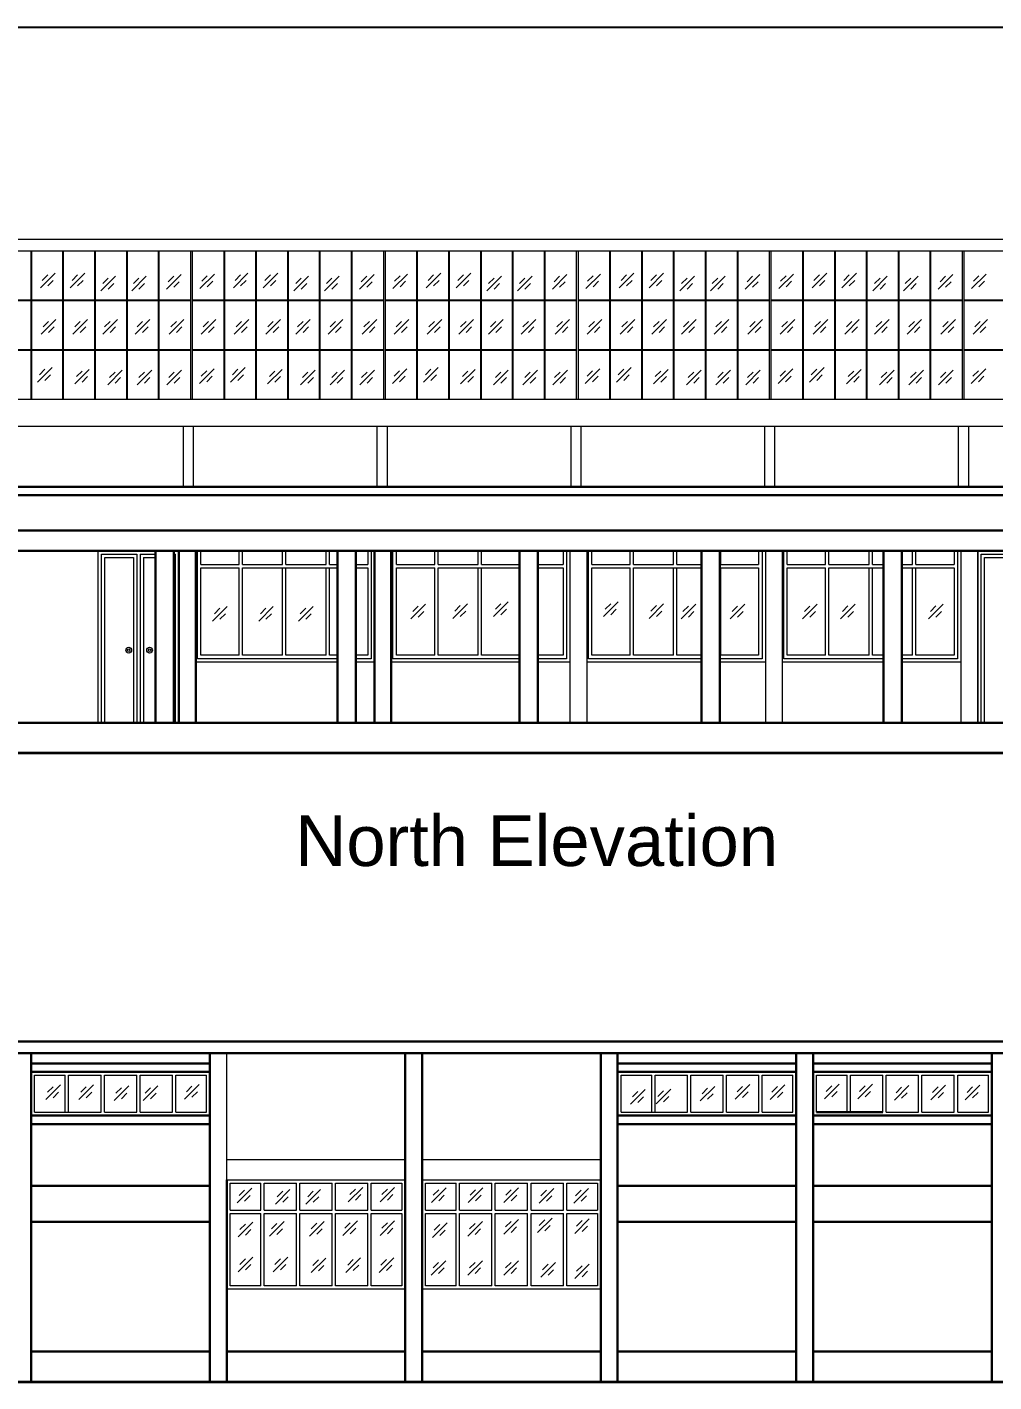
# Model space of a CAD drawing. Header units: inches. Extents: x -6800 to 96653, y -25814 to 17379.
# Drawn here: x 10450 to 11024, y -12045 to -11241 of the extents above; entities that cross this region are included whole.
import ezdxf

# ---------------------------------------------------------------- set-up
doc = ezdxf.new("R2010")
doc.units = ezdxf.units.IN
doc.header["$MEASUREMENT"] = 0
for name, color, linetype, lineweight in [('chajja elev', 4, 'Continuous', 20), ('Column', 101, 'Continuous', 30), ('Door ele', 20, 'Continuous', 15), ('ele back', 51, 'Continuous', 15), ('ele front', 30, 'Continuous', 30), ('Glass Panal', 200, 'Continuous', 25), ('Ground level', 210, 'Continuous', 35), ('Opening elevation', 130, 'Continuous', 9), ('text', 31, 'Continuous', 13), ('Wall', 90, 'Continuous', 30), ('Win ele', 211, 'Continuous', 15)]:
    doc.layers.add(name, color=color, linetype=linetype, lineweight=lineweight)
doc.styles.get("Standard").update_dxf_attribs({"font": 'arial.ttf'})

msp = doc.modelspace()

# ---------------------------------------------------------------- linework, layer by layer
msp.add_line((9822.28, -11240.78), (12198.28, -11240.78))
at = {"layer": 'chajja elev', "transparency": 33554687}
for p, q in [((10568.91, -11912.78), (10674.91, -11912.78)), ((10568.91, -11924.78), (10568.91, -11912.78)), ((10684.91, -11912.78), (10790.91, -11912.78)), ((10568.91, -11924.78), (10674.91, -11924.78)), ((10684.91, -11924.78), (10790.91, -11924.78))]:
    msp.add_line(p, q, dxfattribs=at)
at = {"layer": 'Column', "transparency": 33554687}
for p, q in [((10540.59, -11551.6), (10540.59, -11653.6)), ((10550.59, -11551.6), (10550.59, -11653.6)), ((10656.59, -11551.6), (10656.59, -11653.6)), ((10666.59, -11551.6), (10666.59, -11653.6)), ((10861.84, -11559.6), (10861.84, -11551.6)), ((10861.84, -11613.6), (10861.84, -11561.6)), ((10452.91, -12044.78), (10452.91, -11849.78)), ((10558.91, -12044.78), (10558.91, -11849.78)), ((10674.91, -11912.78), (10674.91, -11849.78)), ((10684.91, -11912.78), (10684.91, -11849.78)), ((10790.91, -11912.78), (10790.91, -11849.78)), ((10800.91, -12044.78), (10800.91, -11849.78)), ((10906.91, -12044.78), (10906.91, -11849.78)), ((10916.91, -12044.78), (10916.91, -11849.78)), ((11022.91, -12044.78), (11022.91, -11849.78)), ((10674.91, -11924.78), (10674.91, -11912.78)), ((10684.91, -11924.78), (10684.91, -11912.78)), ((10790.91, -11924.78), (10790.91, -11912.78)), ((10568.91, -12044.78), (10568.91, -11924.78)), ((10674.91, -12044.78), (10674.91, -11924.78)), ((10684.91, -12044.78), (10684.91, -11924.78)), ((10790.91, -12044.78), (10790.91, -11924.78))]:
    msp.add_line(p, q, dxfattribs=at)
for points in [[(10526.59, -11653.6), (10526.59, -11551.6)], [(10537.59, -11551.6), (10537.59, -11653.6)], [(10634.59, -11653.6), (10634.59, -11551.6)], [(10645.59, -11551.6), (10645.59, -11653.6)], [(10742.59, -11653.6), (10742.59, -11551.6)], [(10753.59, -11551.6), (10753.59, -11653.6)], [(10850.59, -11653.6), (10850.59, -11551.6)], [(10861.59, -11551.6), (10861.59, -11653.6)], [(10958.59, -11653.6), (10958.59, -11551.6)], [(10969.59, -11551.6), (10969.59, -11653.6)]]:
    msp.add_lwpolyline(points, dxfattribs=at)
at = {"layer": 'Door ele', "transparency": 33554687}
for p, q in [((10492.59, -11653.6), (10492.59, -11551.6)), ((10540.59, -11653.6), (10540.59, -11551.6)), ((11014.59, -11653.6), (11014.59, -11551.6)), ((10494.59, -11653.6), (10494.59, -11553.6)), ((10494.59, -11553.6), (10515.59, -11553.6)), ((10496.59, -11653.6), (10496.59, -11555.6)), ((10496.59, -11555.6), (10513.59, -11555.6)), ((10513.59, -11555.6), (10513.59, -11653.6)), ((10515.59, -11553.6), (10515.59, -11653.6)), ((10517.59, -11553.6), (10526.59, -11553.6)), ((10517.59, -11553.6), (10517.59, -11653.6)), ((10519.59, -11555.6), (10526.59, -11555.6)), ((10519.59, -11555.6), (10519.59, -11653.6)), ((10537.59, -11553.6), (10538.59, -11553.6)), ((10538.59, -11653.6), (10538.59, -11553.6)), ((11016.59, -11653.6), (11016.59, -11553.6)), ((11016.59, -11553.6), (11037.59, -11553.6)), ((11018.59, -11653.6), (11018.59, -11555.6)), ((11018.59, -11555.6), (11035.59, -11555.6))]:
    msp.add_line(p, q, dxfattribs=at)
for centre, radius in [((10510.78, -11610.53), 1.71), ((10523.16, -11610.53), 1.71), ((10510.78, -11610.53), 0.709), ((10523.16, -11610.53), 0.709)]:
    msp.add_circle(centre, radius, dxfattribs=at)
at = {"layer": 'ele back', "transparency": 33554641}
for p, q in [((10296.59, -11366.6), (11258.59, -11366.6)), ((10296.59, -11373.6), (11258.59, -11373.6)), ((10547.59, -11461.6), (10547.59, -11373.6)), ((10548.59, -11461.6), (10548.59, -11373.6)), ((10662.09, -11461.6), (10662.09, -11373.6)), ((10663.09, -11461.6), (10663.09, -11373.6)), ((10776.59, -11461.6), (10776.59, -11373.6)), ((10777.59, -11461.6), (10777.59, -11373.6)), ((10891.09, -11461.6), (10891.09, -11373.6)), ((10892.09, -11461.6), (10892.09, -11373.6)), ((11005.59, -11461.6), (11005.59, -11373.6)), ((11006.59, -11461.6), (11006.59, -11373.6)), ((10433.09, -11461.6), (11235.59, -11461.6)), ((10319.59, -11477.6), (11235.59, -11477.6)), ((10543.09, -11477.6), (10543.09, -11513.6)), ((10549.09, -11477.6), (10549.09, -11513.6)), ((10658.09, -11477.6), (10658.09, -11513.6)), ((10664.09, -11477.6), (10664.09, -11513.6)), ((10773.09, -11477.6), (10773.09, -11513.6)), ((10779.09, -11477.6), (10779.09, -11513.6)), ((10888.09, -11477.6), (10888.09, -11513.6)), ((10894.09, -11477.6), (10894.09, -11513.6)), ((11003.09, -11477.6), (11003.09, -11513.6)), ((11009.09, -11477.6), (11009.09, -11513.6))]:
    msp.add_line(p, q, dxfattribs=at)
at = {"layer": 'ele front', "transparency": 33554687}
for p, q in [((10079.59, -11513.6), (11406.59, -11513.6)), ((10079.59, -11518.6), (11406.59, -11518.6)), ((10084.59, -11653.6), (11401.59, -11653.6)), ((10198.91, -11842.78), (11160.91, -11842.78)), ((10198.91, -11849.78), (11160.91, -11849.78)), ((10452.91, -11855.78), (10558.91, -11855.78)), ((10800.91, -11855.78), (10906.91, -11855.78)), ((10916.91, -11855.78), (11022.91, -11855.78)), ((10452.91, -11860.78), (10558.91, -11860.78)), ((10800.91, -11860.78), (10906.91, -11860.78)), ((10916.91, -11860.78), (11022.91, -11860.78)), ((10452.91, -11886.78), (10558.91, -11886.78)), ((10800.91, -11886.78), (10906.91, -11886.78)), ((10916.91, -11886.78), (11022.91, -11886.78)), ((10918.91, -11884.78), (10958.31, -11884.78)), ((10452.91, -11891.78), (10558.91, -11891.78)), ((10800.91, -11891.78), (10906.91, -11891.78)), ((10916.91, -11891.78), (11022.91, -11891.78)), ((10452.91, -11928.37), (10558.91, -11928.37)), ((10800.91, -11928.37), (10906.91, -11928.37)), ((10916.91, -11928.37), (11022.91, -11928.37)), ((10452.91, -11949.78), (10558.91, -11949.78)), ((10800.91, -11949.78), (10906.91, -11949.78)), ((10916.91, -11949.78), (11022.91, -11949.78))]:
    msp.add_line(p, q, dxfattribs=at)
msp.add_lwpolyline([(10084.59, -11539.6), (11401.59, -11539.6), (11401.59, -11551.6), (10084.59, -11551.6)], close=True, dxfattribs=at)
at = {"layer": 'Glass Panal', "lineweight": 25, "transparency": 33554687}
for p, q in [((10453.01, -11461.6), (10453.01, -11373.6)), ((10471.92, -11461.6), (10471.92, -11373.6)), ((10490.84, -11461.6), (10490.84, -11373.6)), ((10509.76, -11461.6), (10509.76, -11373.6)), ((10528.67, -11461.6), (10528.67, -11373.6)), ((10567.51, -11461.6), (10567.51, -11373.6)), ((10586.42, -11461.6), (10586.42, -11373.6)), ((10605.34, -11461.6), (10605.34, -11373.6)), ((10624.26, -11461.6), (10624.26, -11373.6)), ((10643.17, -11461.6), (10643.17, -11373.6)), ((10682.01, -11461.6), (10682.01, -11373.6)), ((10700.92, -11461.6), (10700.92, -11373.6)), ((10719.84, -11461.6), (10719.84, -11373.6)), ((10738.76, -11461.6), (10738.76, -11373.6)), ((10757.67, -11461.6), (10757.67, -11373.6)), ((10796.51, -11461.6), (10796.51, -11373.6)), ((10815.42, -11461.6), (10815.42, -11373.6)), ((10834.34, -11461.6), (10834.34, -11373.6)), ((10853.26, -11461.6), (10853.26, -11373.6)), ((10872.17, -11461.6), (10872.17, -11373.6)), ((10911.01, -11461.6), (10911.01, -11373.6)), ((10929.92, -11461.6), (10929.92, -11373.6)), ((10948.84, -11461.6), (10948.84, -11373.6)), ((10967.76, -11461.6), (10967.76, -11373.6)), ((10986.67, -11461.6), (10986.67, -11373.6)), ((10434.09, -11402.93), (10547.59, -11402.93)), ((10548.59, -11402.93), (10662.09, -11402.93)), ((10663.09, -11402.93), (10776.59, -11402.93)), ((10777.59, -11402.93), (10891.09, -11402.93)), ((10892.09, -11402.93), (11005.59, -11402.93)), ((11006.59, -11402.93), (11120.09, -11402.93)), ((10434.09, -11432.26), (10547.59, -11432.26)), ((10548.59, -11432.26), (10662.09, -11432.26)), ((10663.09, -11432.26), (10776.59, -11432.26)), ((10777.59, -11432.26), (10891.09, -11432.26)), ((10892.09, -11432.26), (11005.59, -11432.26)), ((11006.59, -11432.26), (11120.09, -11432.26))]:
    msp.add_line(p, q, dxfattribs=at)
at = {"layer": 'Ground level', "transparency": 33554687}
for p, q in [((11431.59, -11671.6), (10054.59, -11671.6)), ((10093.91, -12044.78), (11265.91, -12044.78))]:
    msp.add_line(p, q, dxfattribs=at)
at = {"layer": 'Opening elevation', "lineweight": 5, "transparency": 33554526}
for p, q in [((10458.35, -11395.45), (10467.02, -11386.78)), ((10459.42, -11391.12), (10462.69, -11387.85)), ((10462.69, -11394.38), (10465.95, -11391.12)), ((10476.05, -11395.45), (10484.72, -11386.78)), ((10477.12, -11391.12), (10480.38, -11387.85)), ((10480.38, -11394.38), (10483.65, -11391.12)), ((10494.28, -11397.33), (10502.95, -11388.66)), ((10495.35, -11392.99), (10498.62, -11389.72)), ((10512.51, -11397.33), (10521.19, -11388.66)), ((10513.58, -11392.99), (10516.85, -11389.72)), ((10533.16, -11396.25), (10541.83, -11387.58)), ((10534.23, -11391.92), (10537.5, -11388.65)), ((10537.5, -11395.19), (10540.76, -11391.92)), ((10553.01, -11395.99), (10561.68, -11387.32)), ((10554.08, -11391.65), (10557.34, -11388.38)), ((10557.34, -11394.92), (10560.61, -11391.65)), ((10572.85, -11395.45), (10581.52, -11386.78)), ((10573.92, -11391.12), (10577.19, -11387.85)), ((10577.19, -11394.38), (10580.45, -11391.12)), ((10590.55, -11395.45), (10599.22, -11386.78)), ((10591.62, -11391.12), (10594.88, -11387.85)), ((10594.88, -11394.38), (10598.15, -11391.12)), ((10608.78, -11397.33), (10617.45, -11388.66)), ((10609.85, -11392.99), (10613.12, -11389.72)), ((10627.01, -11397.33), (10635.69, -11388.66)), ((10628.08, -11392.99), (10631.35, -11389.72)), ((10647.66, -11396.25), (10656.33, -11387.58)), ((10648.73, -11391.92), (10652, -11388.65)), ((10652, -11395.19), (10655.26, -11391.92)), ((10667.51, -11395.99), (10676.18, -11387.32)), ((10668.58, -11391.65), (10671.84, -11388.38)), ((10671.84, -11394.92), (10675.11, -11391.65)), ((10687.35, -11395.45), (10696.02, -11386.78)), ((10688.42, -11391.12), (10691.69, -11387.85)), ((10691.69, -11394.38), (10694.95, -11391.12)), ((10705.05, -11395.45), (10713.72, -11386.78)), ((10706.12, -11391.12), (10709.38, -11387.85)), ((10709.38, -11394.38), (10712.65, -11391.12)), ((10723.28, -11397.33), (10731.95, -11388.66)), ((10724.35, -11392.99), (10727.62, -11389.72)), ((10741.51, -11397.33), (10750.19, -11388.66)), ((10742.58, -11392.99), (10745.85, -11389.72)), ((10762.16, -11396.25), (10770.83, -11387.58)), ((10763.23, -11391.92), (10766.5, -11388.65)), ((10766.5, -11395.19), (10769.76, -11391.92)), ((10782.01, -11395.99), (10790.68, -11387.32)), ((10783.08, -11391.65), (10786.34, -11388.38)), ((10786.34, -11394.92), (10789.61, -11391.65)), ((10801.85, -11395.45), (10810.52, -11386.78)), ((10802.92, -11391.12), (10806.19, -11387.85)), ((10806.19, -11394.38), (10809.45, -11391.12)), ((10819.55, -11395.45), (10828.22, -11386.78)), ((10820.62, -11391.12), (10823.88, -11387.85)), ((10823.88, -11394.38), (10827.15, -11391.12)), ((10837.78, -11397.33), (10846.45, -11388.66)), ((10838.85, -11392.99), (10842.12, -11389.72)), ((10856.01, -11397.33), (10864.69, -11388.66)), ((10857.08, -11392.99), (10860.35, -11389.72)), ((10876.66, -11396.25), (10885.33, -11387.58)), ((10877.73, -11391.92), (10881, -11388.65)), ((10881, -11395.19), (10884.26, -11391.92)), ((10896.51, -11395.99), (10905.18, -11387.32)), ((10897.58, -11391.65), (10900.84, -11388.38)), ((10900.84, -11394.92), (10904.11, -11391.65)), ((10916.35, -11395.45), (10925.02, -11386.78)), ((10917.42, -11391.12), (10920.69, -11387.85)), ((10920.69, -11394.38), (10923.95, -11391.12)), ((10934.05, -11395.45), (10942.72, -11386.78)), ((10935.12, -11391.12), (10938.38, -11387.85)), ((10938.38, -11394.38), (10941.65, -11391.12)), ((10952.28, -11397.33), (10960.95, -11388.66)), ((10953.35, -11392.99), (10956.62, -11389.72)), ((10970.51, -11397.33), (10979.19, -11388.66)), ((10971.58, -11392.99), (10974.85, -11389.72)), ((10991.16, -11396.25), (10999.83, -11387.58)), ((10992.23, -11391.92), (10995.5, -11388.65)), ((10995.5, -11395.19), (10998.76, -11391.92)), ((11011.01, -11395.99), (11019.68, -11387.32)), ((11012.08, -11391.65), (11015.34, -11388.38)), ((11015.34, -11394.92), (11018.61, -11391.65)), ((10498.62, -11396.26), (10501.88, -11392.99)), ((10516.85, -11396.26), (10520.12, -11392.99)), ((10613.12, -11396.26), (10616.38, -11392.99)), ((10631.35, -11396.26), (10634.62, -11392.99)), ((10727.62, -11396.26), (10730.88, -11392.99)), ((10745.85, -11396.26), (10749.12, -11392.99)), ((10842.12, -11396.26), (10845.38, -11392.99)), ((10860.35, -11396.26), (10863.62, -11392.99)), ((10956.62, -11396.26), (10959.88, -11392.99)), ((10974.85, -11396.26), (10978.12, -11392.99)), ((10458.89, -11423.05), (10467.56, -11414.38)), ((10459.95, -11418.71), (10463.22, -11415.45)), ((10477.66, -11423.05), (10486.33, -11414.38)), ((10478.72, -11418.71), (10481.99, -11415.45)), ((10495.35, -11423.05), (10504.02, -11414.38)), ((10496.42, -11418.71), (10499.69, -11415.45)), ((10514.66, -11423.05), (10523.33, -11414.38)), ((10515.73, -11418.71), (10519, -11415.45)), ((10534.77, -11423.05), (10543.44, -11414.38)), ((10535.84, -11418.71), (10539.11, -11415.45)), ((10553.81, -11423.05), (10562.48, -11414.38)), ((10554.88, -11418.71), (10558.15, -11415.45)), ((10573.39, -11423.05), (10582.06, -11414.38)), ((10574.45, -11418.71), (10577.72, -11415.45)), ((10592.16, -11423.05), (10600.83, -11414.38)), ((10593.22, -11418.71), (10596.49, -11415.45)), ((10609.85, -11423.05), (10618.52, -11414.38)), ((10610.92, -11418.71), (10614.19, -11415.45)), ((10629.16, -11423.05), (10637.83, -11414.38)), ((10630.23, -11418.71), (10633.5, -11415.45)), ((10649.27, -11423.05), (10657.94, -11414.38)), ((10650.34, -11418.71), (10653.61, -11415.45)), ((10668.31, -11423.05), (10676.98, -11414.38)), ((10669.38, -11418.71), (10672.65, -11415.45)), ((10687.89, -11423.05), (10696.56, -11414.38)), ((10688.95, -11418.71), (10692.22, -11415.45)), ((10706.66, -11423.05), (10715.33, -11414.38)), ((10707.72, -11418.71), (10710.99, -11415.45)), ((10724.35, -11423.05), (10733.02, -11414.38)), ((10725.42, -11418.71), (10728.69, -11415.45)), ((10743.66, -11423.05), (10752.33, -11414.38)), ((10744.73, -11418.71), (10748, -11415.45)), ((10763.77, -11423.05), (10772.44, -11414.38)), ((10764.84, -11418.71), (10768.11, -11415.45)), ((10782.81, -11423.05), (10791.48, -11414.38)), ((10783.88, -11418.71), (10787.15, -11415.45)), ((10802.39, -11423.05), (10811.06, -11414.38)), ((10803.45, -11418.71), (10806.72, -11415.45)), ((10821.16, -11423.05), (10829.83, -11414.38)), ((10822.22, -11418.71), (10825.49, -11415.45)), ((10838.85, -11423.05), (10847.52, -11414.38)), ((10839.92, -11418.71), (10843.19, -11415.45)), ((10858.16, -11423.05), (10866.83, -11414.38)), ((10859.23, -11418.71), (10862.5, -11415.45)), ((10878.27, -11423.05), (10886.94, -11414.38)), ((10879.34, -11418.71), (10882.61, -11415.45)), ((10897.31, -11423.05), (10905.98, -11414.38)), ((10898.38, -11418.71), (10901.65, -11415.45)), ((10916.89, -11423.05), (10925.56, -11414.38)), ((10917.95, -11418.71), (10921.22, -11415.45)), ((10935.66, -11423.05), (10944.33, -11414.38)), ((10936.72, -11418.71), (10939.99, -11415.45)), ((10953.35, -11423.05), (10962.02, -11414.38)), ((10954.42, -11418.71), (10957.69, -11415.45)), ((10972.66, -11423.05), (10981.33, -11414.38)), ((10973.73, -11418.71), (10977, -11415.45)), ((10992.77, -11423.05), (11001.44, -11414.38)), ((10993.84, -11418.71), (10997.11, -11415.45)), ((11011.81, -11423.05), (11020.48, -11414.38)), ((11012.88, -11418.71), (11016.15, -11415.45)), ((10463.22, -11421.98), (10466.49, -11418.71)), ((10481.99, -11421.98), (10485.26, -11418.71)), ((10499.69, -11421.98), (10502.96, -11418.71)), ((10519, -11421.98), (10522.26, -11418.71)), ((10539.11, -11421.98), (10542.37, -11418.71)), ((10558.15, -11421.98), (10561.41, -11418.71)), ((10577.72, -11421.98), (10580.99, -11418.71)), ((10596.49, -11421.98), (10599.76, -11418.71)), ((10614.19, -11421.98), (10617.46, -11418.71)), ((10633.5, -11421.98), (10636.76, -11418.71)), ((10653.61, -11421.98), (10656.87, -11418.71)), ((10672.65, -11421.98), (10675.91, -11418.71)), ((10692.22, -11421.98), (10695.49, -11418.71)), ((10710.99, -11421.98), (10714.26, -11418.71)), ((10728.69, -11421.98), (10731.96, -11418.71)), ((10748, -11421.98), (10751.26, -11418.71)), ((10768.11, -11421.98), (10771.37, -11418.71)), ((10787.15, -11421.98), (10790.41, -11418.71)), ((10806.72, -11421.98), (10809.99, -11418.71)), ((10825.49, -11421.98), (10828.76, -11418.71)), ((10843.19, -11421.98), (10846.46, -11418.71)), ((10862.5, -11421.98), (10865.76, -11418.71)), ((10882.61, -11421.98), (10885.87, -11418.71)), ((10901.65, -11421.98), (10904.91, -11418.71)), ((10921.22, -11421.98), (10924.49, -11418.71)), ((10939.99, -11421.98), (10943.26, -11418.71)), ((10957.69, -11421.98), (10960.96, -11418.71)), ((10977, -11421.98), (10980.26, -11418.71)), ((10997.11, -11421.98), (11000.37, -11418.71)), ((11016.15, -11421.98), (11019.41, -11418.71)), ((10456.72, -11451.47), (10465.39, -11442.8)), ((10457.79, -11447.14), (10461.06, -11443.87)), ((10461.06, -11450.41), (10464.32, -11447.14)), ((10478.71, -11452.55), (10487.38, -11443.88)), ((10479.78, -11448.21), (10483.04, -11444.94)), ((10483.04, -11451.48), (10486.31, -11448.21)), ((10498.28, -11453.08), (10506.95, -11444.41)), ((10499.35, -11448.75), (10502.62, -11445.48)), ((10502.62, -11452.01), (10505.89, -11448.75)), ((10515.71, -11453.08), (10524.38, -11444.41)), ((10516.78, -11448.75), (10520.05, -11445.48)), ((10520.05, -11452.01), (10523.32, -11448.75)), ((10533.41, -11453.08), (10542.08, -11444.41)), ((10534.48, -11448.75), (10537.75, -11445.48)), ((10537.75, -11452.01), (10541.01, -11448.75)), ((10552.72, -11452.28), (10561.39, -11443.61)), ((10553.79, -11447.94), (10557.05, -11444.68)), ((10557.05, -11451.21), (10560.32, -11447.94)), ((10571.22, -11451.47), (10579.89, -11442.8)), ((10572.29, -11447.14), (10575.56, -11443.87)), ((10575.56, -11450.41), (10578.82, -11447.14)), ((10593.21, -11452.55), (10601.88, -11443.88)), ((10594.28, -11448.21), (10597.54, -11444.94)), ((10597.54, -11451.48), (10600.81, -11448.21)), ((10612.78, -11453.08), (10621.45, -11444.41)), ((10613.85, -11448.75), (10617.12, -11445.48)), ((10617.12, -11452.01), (10620.39, -11448.75)), ((10630.21, -11453.08), (10638.88, -11444.41)), ((10631.28, -11448.75), (10634.55, -11445.48)), ((10634.55, -11452.01), (10637.82, -11448.75)), ((10647.91, -11453.08), (10656.58, -11444.41)), ((10648.98, -11448.75), (10652.25, -11445.48)), ((10652.25, -11452.01), (10655.51, -11448.75)), ((10667.22, -11452.28), (10675.89, -11443.61)), ((10668.29, -11447.94), (10671.55, -11444.68)), ((10671.55, -11451.21), (10674.82, -11447.94)), ((10685.72, -11451.47), (10694.39, -11442.8)), ((10686.79, -11447.14), (10690.06, -11443.87)), ((10690.06, -11450.41), (10693.32, -11447.14)), ((10707.71, -11452.55), (10716.38, -11443.88)), ((10708.78, -11448.21), (10712.04, -11444.94)), ((10712.04, -11451.48), (10715.31, -11448.21)), ((10727.28, -11453.08), (10735.95, -11444.41)), ((10728.35, -11448.75), (10731.62, -11445.48)), ((10731.62, -11452.01), (10734.89, -11448.75)), ((10744.71, -11453.08), (10753.38, -11444.41)), ((10745.78, -11448.75), (10749.05, -11445.48)), ((10749.05, -11452.01), (10752.32, -11448.75)), ((10762.41, -11453.08), (10771.08, -11444.41)), ((10763.48, -11448.75), (10766.75, -11445.48)), ((10766.75, -11452.01), (10770.01, -11448.75)), ((10781.72, -11452.28), (10790.39, -11443.61)), ((10782.79, -11447.94), (10786.05, -11444.68)), ((10786.05, -11451.21), (10789.32, -11447.94)), ((10800.22, -11451.47), (10808.89, -11442.8)), ((10801.29, -11447.14), (10804.56, -11443.87)), ((10804.56, -11450.41), (10807.82, -11447.14)), ((10822.21, -11452.55), (10830.88, -11443.88)), ((10823.28, -11448.21), (10826.54, -11444.94)), ((10826.54, -11451.48), (10829.81, -11448.21)), ((10841.78, -11453.08), (10850.45, -11444.41)), ((10842.85, -11448.75), (10846.12, -11445.48)), ((10846.12, -11452.01), (10849.39, -11448.75)), ((10859.21, -11453.08), (10867.88, -11444.41)), ((10860.28, -11448.75), (10863.55, -11445.48)), ((10863.55, -11452.01), (10866.82, -11448.75)), ((10876.91, -11453.08), (10885.58, -11444.41)), ((10877.98, -11448.75), (10881.25, -11445.48)), ((10881.25, -11452.01), (10884.51, -11448.75)), ((10896.22, -11452.28), (10904.89, -11443.61)), ((10897.29, -11447.94), (10900.55, -11444.68)), ((10900.55, -11451.21), (10903.82, -11447.94)), ((10914.72, -11451.47), (10923.39, -11442.8)), ((10915.79, -11447.14), (10919.06, -11443.87)), ((10919.06, -11450.41), (10922.32, -11447.14)), ((10936.71, -11452.55), (10945.38, -11443.88)), ((10937.78, -11448.21), (10941.04, -11444.94)), ((10941.04, -11451.48), (10944.31, -11448.21)), ((10956.28, -11453.08), (10964.95, -11444.41)), ((10957.35, -11448.75), (10960.62, -11445.48)), ((10960.62, -11452.01), (10963.89, -11448.75)), ((10973.71, -11453.08), (10982.38, -11444.41)), ((10974.78, -11448.75), (10978.05, -11445.48)), ((10978.05, -11452.01), (10981.32, -11448.75)), ((10991.41, -11453.08), (11000.08, -11444.41)), ((10992.48, -11448.75), (10995.75, -11445.48)), ((10995.75, -11452.01), (10999.01, -11448.75)), ((11010.72, -11452.28), (11019.39, -11443.61)), ((11011.79, -11447.94), (11015.05, -11444.68)), ((11015.05, -11451.21), (11018.32, -11447.94)), ((10560.55, -11593.26), (10569.22, -11584.59)), ((10587.89, -11593.26), (10596.56, -11584.59)), ((10611.47, -11593.26), (10620.14, -11584.59)), ((10678.25, -11591.93), (10686.92, -11583.26)), ((10679.32, -11587.6), (10682.59, -11584.33)), ((10703.18, -11591.66), (10711.85, -11582.99)), ((10704.24, -11587.32), (10707.51, -11584.06)), ((10727.29, -11590.59), (10735.97, -11581.92)), ((10728.36, -11586.25), (10731.63, -11582.99)), ((10792.48, -11590.59), (10801.15, -11581.92)), ((10793.55, -11586.25), (10796.81, -11582.99)), ((10819.54, -11591.66), (10828.22, -11582.99)), ((10820.61, -11587.32), (10823.88, -11584.06)), ((10838.57, -11591.93), (10847.24, -11583.26)), ((10839.64, -11587.6), (10842.91, -11584.33)), ((10867.78, -11591.93), (10876.45, -11583.26)), ((10868.85, -11587.6), (10872.12, -11584.33)), ((10910.7, -11591.93), (10919.38, -11583.26)), ((10911.77, -11587.6), (10915.04, -11584.33)), ((10933.21, -11591.93), (10941.89, -11583.25)), ((10934.28, -11587.59), (10937.55, -11584.32)), ((10985.47, -11591.93), (10994.14, -11583.25)), ((10986.54, -11587.59), (10989.81, -11584.32)), ((10561.62, -11588.93), (10564.89, -11585.66)), ((10564.89, -11592.19), (10568.15, -11588.93)), ((10588.95, -11588.93), (10592.22, -11585.66)), ((10592.22, -11592.19), (10595.49, -11588.93)), ((10612.54, -11588.93), (10615.8, -11585.66)), ((10615.8, -11592.19), (10619.07, -11588.93)), ((10682.59, -11590.86), (10685.86, -11587.6)), ((10707.51, -11590.59), (10710.78, -11587.32)), ((10731.63, -11589.52), (10734.9, -11586.25)), ((10796.81, -11589.52), (10800.08, -11586.25)), ((10823.88, -11590.59), (10827.15, -11587.32)), ((10842.91, -11590.86), (10846.17, -11587.6)), ((10872.12, -11590.86), (10875.39, -11587.6)), ((10915.04, -11590.86), (10918.31, -11587.6)), ((10937.55, -11590.86), (10940.82, -11587.59)), ((10989.81, -11590.86), (10993.07, -11587.59)), ((10461.55, -11877.23), (10470.22, -11868.56)), ((10462.62, -11872.9), (10465.89, -11869.63)), ((10465.89, -11876.17), (10469.15, -11872.9)), ((10481.23, -11877.23), (10489.9, -11868.56)), ((10482.3, -11872.9), (10485.57, -11869.63)), ((10485.57, -11876.17), (10488.83, -11872.9)), ((10502.08, -11877.79), (10510.75, -11869.11)), ((10503.15, -11873.45), (10506.41, -11870.18)), ((10506.41, -11876.72), (10509.68, -11873.45)), ((10519.42, -11877.79), (10528.09, -11869.11)), ((10520.49, -11873.45), (10523.76, -11870.18)), ((10523.76, -11876.72), (10527.03, -11873.45)), ((10543.94, -11876.95), (10552.61, -11868.28)), ((10545.01, -11872.62), (10548.28, -11869.35)), ((10548.28, -11875.88), (10551.54, -11872.62)), ((10808.61, -11879.98), (10817.28, -11871.3)), ((10809.68, -11875.64), (10812.94, -11872.37)), ((10823.74, -11879.66), (10832.41, -11870.99)), ((10824.81, -11875.33), (10828.08, -11872.06)), ((10849.96, -11878.07), (10858.63, -11869.4)), ((10851.03, -11873.73), (10854.3, -11870.47)), ((10854.3, -11877), (10857.56, -11873.73)), ((10870.73, -11877.03), (10879.4, -11868.36)), ((10871.8, -11872.69), (10875.07, -11869.42)), ((10875.07, -11875.96), (10878.33, -11872.69)), ((10891.4, -11877.13), (10900.07, -11868.46)), ((10892.46, -11872.8), (10895.73, -11869.53)), ((10895.73, -11876.06), (10899, -11872.8)), ((10923.65, -11876.71), (10932.32, -11868.04)), ((10924.71, -11872.38), (10927.98, -11869.11)), ((10927.98, -11875.65), (10931.25, -11872.38)), ((10943.41, -11876.71), (10952.09, -11868.04)), ((10944.48, -11872.38), (10947.75, -11869.11)), ((10947.75, -11875.65), (10951.02, -11872.38)), ((10965.12, -11877.55), (10973.79, -11868.87)), ((10966.19, -11873.21), (10969.46, -11869.94)), ((10969.46, -11876.48), (10972.73, -11873.21)), ((10986.73, -11877.34), (10995.4, -11868.67)), ((10987.8, -11873), (10991.06, -11869.73)), ((10991.06, -11876.27), (10994.33, -11873)), ((11007.18, -11877.34), (11015.86, -11868.67)), ((11008.25, -11873), (11011.52, -11869.73)), ((11011.52, -11876.27), (11014.79, -11873)), ((10812.94, -11878.91), (10816.21, -11875.64)), ((10828.08, -11878.59), (10831.34, -11875.33)), ((10575.17, -11938.52), (10583.84, -11929.85)), ((10576.24, -11934.18), (10579.51, -11930.92)), ((10597.79, -11939.25), (10606.46, -11930.58)), ((10615.92, -11939.25), (10624.59, -11930.58)), ((10640.94, -11938), (10649.61, -11929.33)), ((10642.01, -11933.66), (10645.27, -11930.39)), ((10659.9, -11938), (10668.58, -11929.33)), ((10660.97, -11933.66), (10664.24, -11930.39)), ((10690.41, -11938.36), (10699.08, -11929.69)), ((10691.48, -11934.02), (10694.75, -11930.76)), ((10712.29, -11938.36), (10720.97, -11929.69)), ((10713.36, -11934.02), (10716.63, -11930.76)), ((10733.45, -11938.36), (10742.12, -11929.69)), ((10734.52, -11934.02), (10737.78, -11930.76)), ((10754.29, -11938.67), (10762.96, -11930)), ((10755.35, -11934.34), (10758.62, -11931.07)), ((10774.92, -11938.67), (10783.59, -11930)), ((10775.99, -11934.34), (10779.25, -11931.07)), ((10579.51, -11937.45), (10582.78, -11934.18)), ((10598.86, -11934.91), (10602.12, -11931.64)), ((10602.12, -11938.18), (10605.39, -11934.91)), ((10616.99, -11934.91), (10620.26, -11931.64)), ((10620.26, -11938.18), (10623.53, -11934.91)), ((10645.27, -11936.93), (10648.54, -11933.66)), ((10664.24, -11936.93), (10667.51, -11933.66)), ((10694.75, -11937.29), (10698.02, -11934.02)), ((10716.63, -11937.29), (10719.9, -11934.02)), ((10737.78, -11937.29), (10741.05, -11934.02)), ((10758.62, -11937.6), (10761.89, -11934.34)), ((10779.25, -11937.6), (10782.52, -11934.34)), ((10575.69, -11958.72), (10584.37, -11950.05)), ((10576.76, -11954.39), (10580.03, -11951.12)), ((10580.03, -11957.65), (10583.3, -11954.39)), ((10594.35, -11958.31), (10603.02, -11949.63)), ((10595.42, -11953.97), (10598.69, -11950.7)), ((10598.69, -11957.24), (10601.95, -11953.97)), ((10618.01, -11958.2), (10626.68, -11949.53)), ((10619.08, -11953.87), (10622.34, -11950.6)), ((10622.34, -11957.13), (10625.61, -11953.87)), ((10637.91, -11957.89), (10646.59, -11949.22)), ((10638.98, -11953.55), (10642.25, -11950.29)), ((10642.25, -11956.82), (10645.52, -11953.55)), ((10659.9, -11957.89), (10668.58, -11949.22)), ((10660.97, -11953.55), (10664.24, -11950.29)), ((10664.24, -11956.82), (10667.51, -11953.55)), ((10691.01, -11959.05), (10699.68, -11950.37)), ((10692.08, -11954.71), (10695.34, -11951.44)), ((10695.34, -11957.98), (10698.61, -11954.71)), ((10711.99, -11958.28), (10720.66, -11949.61)), ((10713.05, -11953.95), (10716.32, -11950.68)), ((10716.32, -11957.22), (10719.59, -11953.95)), ((10733.35, -11957.14), (10742.02, -11948.47)), ((10734.42, -11952.8), (10737.68, -11949.54)), ((10737.68, -11956.07), (10740.95, -11952.8)), ((10753.35, -11956.2), (10762.02, -11947.53)), ((10754.42, -11951.87), (10757.69, -11948.6)), ((10757.69, -11955.13), (10760.96, -11951.87)), ((10775.44, -11956.62), (10784.11, -11947.95)), ((10776.51, -11952.28), (10779.78, -11949.02)), ((10779.78, -11955.55), (10783.05, -11952.28)), ((10575.69, -11979.43), (10584.37, -11970.76)), ((10596.49, -11979.43), (10605.16, -11970.76)), ((10619, -11979.93), (10627.67, -11971.26)), ((10639.67, -11979.77), (10648.34, -11971.09)), ((10659.34, -11979.77), (10668.01, -11971.09)), ((10576.76, -11975.1), (10580.03, -11971.83)), ((10580.03, -11978.36), (10583.3, -11975.1)), ((10597.56, -11975.1), (10600.82, -11971.83)), ((10600.82, -11978.36), (10604.09, -11975.1)), ((10620.06, -11975.6), (10623.33, -11972.33)), ((10623.33, -11978.86), (10626.6, -11975.6)), ((10640.74, -11975.43), (10644, -11972.16)), ((10644, -11978.7), (10647.27, -11975.43)), ((10660.41, -11975.43), (10663.68, -11972.16)), ((10663.68, -11978.7), (10666.95, -11975.43)), ((10690.31, -11981.5), (10698.98, -11972.83)), ((10691.38, -11977.17), (10694.65, -11973.9)), ((10694.65, -11980.43), (10697.92, -11977.17)), ((10711.99, -11981.5), (10720.66, -11972.83)), ((10713.05, -11977.17), (10716.32, -11973.9)), ((10716.32, -11980.43), (10719.59, -11977.17)), ((10733.35, -11981.5), (10742.02, -11972.83)), ((10734.42, -11977.17), (10737.68, -11973.9)), ((10737.68, -11980.43), (10740.95, -11977.17)), ((10755.33, -11982.54), (10764, -11973.87)), ((10756.4, -11978.21), (10759.67, -11974.94)), ((10759.67, -11981.48), (10762.94, -11978.21)), ((10775.44, -11983.48), (10784.11, -11974.81)), ((10776.51, -11979.15), (10779.78, -11975.88)), ((10779.78, -11982.41), (10783.05, -11979.15))]:
    msp.add_line(p, q, dxfattribs=at)
at = {"layer": 'Wall', "transparency": 33554687}
for p, q in [((10452.91, -12026.78), (10558.91, -12026.78)), ((10568.91, -12026.78), (10674.91, -12026.78)), ((10684.91, -12026.78), (10790.91, -12026.78)), ((10800.91, -12026.78), (10906.91, -12026.78)), ((10916.91, -12026.78), (11022.91, -12026.78))]:
    msp.add_line(p, q, dxfattribs=at)
at = {"layer": 'Win ele'}
for p, q in [((10576.34, -11559.6), (10576.34, -11551.6)), ((10578.34, -11559.6), (10578.34, -11551.6)), ((10602.09, -11559.6), (10602.09, -11551.6)), ((10604.09, -11559.6), (10604.09, -11551.6)), ((10627.84, -11559.6), (10627.84, -11551.6)), ((10629.84, -11559.6), (10629.84, -11551.6)), ((10692.34, -11559.6), (10692.34, -11551.6)), ((10694.34, -11559.6), (10694.34, -11551.6)), ((10718.09, -11559.6), (10718.09, -11551.6)), ((10720.09, -11559.6), (10720.09, -11551.6)), ((10808.34, -11559.6), (10808.34, -11551.6)), ((10810.34, -11559.6), (10810.34, -11551.6)), ((10834.09, -11559.6), (10834.09, -11551.6)), ((10836.09, -11559.6), (10836.09, -11551.6)), ((10924.34, -11559.6), (10924.34, -11551.6)), ((10926.34, -11559.6), (10926.34, -11551.6)), ((10950.09, -11559.6), (10950.09, -11551.6)), ((10952.09, -11559.6), (10952.09, -11551.6)), ((10975.84, -11559.6), (10975.84, -11551.6)), ((10977.84, -11559.6), (10977.84, -11551.6)), ((10553.59, -11559.6), (10576.34, -11559.6)), ((10578.34, -11559.6), (10602.09, -11559.6)), ((10604.09, -11559.6), (10627.84, -11559.6)), ((10629.84, -11559.6), (10634.59, -11559.6)), ((10645.59, -11559.6), (10652.59, -11559.6)), ((10669.59, -11559.6), (10692.34, -11559.6)), ((10694.34, -11559.6), (10718.09, -11559.6)), ((10720.09, -11559.6), (10742.59, -11559.6)), ((10753.59, -11559.6), (10768.59, -11559.6)), ((10785.59, -11559.6), (10808.34, -11559.6)), ((10810.34, -11559.6), (10834.09, -11559.6)), ((10836.09, -11559.6), (10850.59, -11559.6)), ((10861.84, -11559.6), (10884.59, -11559.6)), ((10901.59, -11559.6), (10924.34, -11559.6)), ((10926.34, -11559.6), (10950.09, -11559.6)), ((10952.09, -11559.6), (10958.59, -11559.6)), ((10969.59, -11559.6), (10975.84, -11559.6)), ((10977.84, -11559.6), (11000.59, -11559.6)), ((10553.59, -11561.6), (10576.34, -11561.6)), ((10576.34, -11613.6), (10576.34, -11561.6)), ((10578.34, -11561.6), (10634.59, -11561.6)), ((10578.34, -11613.6), (10578.34, -11561.6)), ((10602.09, -11613.6), (10602.09, -11561.6)), ((10604.09, -11613.6), (10604.09, -11561.6)), ((10627.84, -11613.6), (10627.84, -11561.6)), ((10629.84, -11613.6), (10629.84, -11561.6)), ((10645.59, -11561.6), (10652.59, -11561.6)), ((10669.59, -11561.6), (10692.34, -11561.6)), ((10692.34, -11613.6), (10692.34, -11561.6)), ((10694.34, -11561.6), (10742.59, -11561.6)), ((10694.34, -11613.6), (10694.34, -11561.6)), ((10718.09, -11613.6), (10718.09, -11561.6)), ((10720.09, -11613.6), (10720.09, -11561.6)), ((10753.59, -11561.6), (10768.59, -11561.6)), ((10785.59, -11561.6), (10808.34, -11561.6)), ((10808.34, -11613.6), (10808.34, -11561.6)), ((10810.34, -11561.6), (10850.59, -11561.6)), ((10810.34, -11613.6), (10810.34, -11561.6)), ((10834.09, -11613.6), (10834.09, -11561.6)), ((10836.09, -11613.6), (10836.09, -11561.6)), ((10861.59, -11561.6), (10884.59, -11561.6)), ((10901.59, -11561.6), (10924.34, -11561.6)), ((10924.34, -11613.6), (10924.34, -11561.6)), ((10926.34, -11561.6), (10958.59, -11561.6)), ((10926.34, -11613.6), (10926.34, -11561.6)), ((10950.09, -11613.6), (10950.09, -11561.6)), ((10952.09, -11613.6), (10952.09, -11561.6)), ((10969.59, -11561.6), (11000.59, -11561.6)), ((10975.84, -11613.6), (10975.84, -11561.6)), ((10977.84, -11613.6), (10977.84, -11561.6)), ((10454.91, -11862.78), (10473.11, -11862.78)), ((10454.91, -11884.78), (10454.91, -11862.78)), ((10473.11, -11884.78), (10473.11, -11862.78)), ((10475.11, -11862.78), (10494.31, -11862.78)), ((10475.11, -11884.78), (10475.11, -11862.78)), ((10494.31, -11884.78), (10494.31, -11862.78)), ((10496.31, -11862.78), (10515.51, -11862.78)), ((10496.31, -11884.78), (10496.31, -11862.78)), ((10515.51, -11884.78), (10515.51, -11862.78)), ((10517.51, -11862.78), (10536.71, -11862.78)), ((10517.51, -11884.78), (10517.51, -11862.78)), ((10536.71, -11884.78), (10536.71, -11862.78)), ((10538.71, -11862.78), (10556.91, -11862.78)), ((10538.71, -11884.78), (10538.71, -11862.78)), ((10556.91, -11884.78), (10556.91, -11862.78)), ((10802.91, -11862.78), (10821.11, -11862.78)), ((10802.91, -11884.78), (10802.91, -11862.78)), ((10821.11, -11884.78), (10821.11, -11862.78)), ((10823.11, -11862.78), (10842.31, -11862.78)), ((10823.11, -11884.78), (10823.11, -11862.78)), ((10842.31, -11884.78), (10842.31, -11862.78)), ((10844.31, -11862.78), (10863.51, -11862.78)), ((10844.31, -11884.78), (10844.31, -11862.78)), ((10863.51, -11884.78), (10863.51, -11862.78)), ((10865.51, -11862.78), (10884.71, -11862.78)), ((10865.51, -11884.78), (10865.51, -11862.78)), ((10884.71, -11884.78), (10884.71, -11862.78)), ((10886.71, -11862.78), (10904.91, -11862.78)), ((10886.71, -11884.78), (10886.71, -11862.78)), ((10904.91, -11884.78), (10904.91, -11862.78)), ((10918.91, -11862.78), (10937.11, -11862.78)), ((10918.91, -11884.78), (10918.91, -11862.78)), ((10937.11, -11884.78), (10937.11, -11862.78)), ((10939.11, -11862.78), (10958.31, -11862.78)), ((10939.11, -11884.78), (10939.11, -11862.78)), ((10958.31, -11884.78), (10958.31, -11862.78)), ((10960.31, -11862.78), (10979.51, -11862.78)), ((10960.31, -11884.78), (10960.31, -11862.78)), ((10979.51, -11884.78), (10979.51, -11862.78)), ((10981.51, -11862.78), (11000.71, -11862.78)), ((10981.51, -11884.78), (10981.51, -11862.78)), ((11000.71, -11884.78), (11000.71, -11862.78)), ((11002.71, -11862.78), (11020.91, -11862.78)), ((11002.71, -11884.78), (11002.71, -11862.78)), ((11020.91, -11884.78), (11020.91, -11862.78)), ((10454.91, -11884.78), (10494.31, -11884.78)), ((10496.31, -11884.78), (10515.51, -11884.78)), ((10517.51, -11884.78), (10536.71, -11884.78)), ((10538.71, -11884.78), (10556.91, -11884.78)), ((10802.91, -11884.78), (10842.31, -11884.78)), ((10844.31, -11884.78), (10863.51, -11884.78)), ((10865.51, -11884.78), (10884.71, -11884.78)), ((10886.71, -11884.78), (10904.91, -11884.78)), ((10960.31, -11884.78), (10979.51, -11884.78)), ((10981.51, -11884.78), (11000.71, -11884.78)), ((11002.71, -11884.78), (11020.91, -11884.78)), ((10570.91, -11926.78), (10589.11, -11926.78)), ((10570.91, -11942.78), (10570.91, -11926.78)), ((10589.11, -11942.78), (10589.11, -11926.78)), ((10591.11, -11926.78), (10610.31, -11926.78)), ((10591.11, -11942.78), (10591.11, -11926.78)), ((10610.31, -11942.78), (10610.31, -11926.78)), ((10612.31, -11926.78), (10631.51, -11926.78)), ((10612.31, -11942.78), (10612.31, -11926.78)), ((10631.51, -11942.78), (10631.51, -11926.78)), ((10633.51, -11926.78), (10652.71, -11926.78)), ((10633.51, -11942.78), (10633.51, -11926.78)), ((10652.71, -11942.78), (10652.71, -11926.78)), ((10654.71, -11926.78), (10672.91, -11926.78)), ((10654.71, -11942.78), (10654.71, -11926.78)), ((10672.91, -11926.78), (10672.91, -11942.78)), ((10686.91, -11926.78), (10705.11, -11926.78)), ((10686.91, -11942.78), (10686.91, -11926.78)), ((10705.11, -11942.78), (10705.11, -11926.78)), ((10707.11, -11926.78), (10726.31, -11926.78)), ((10707.11, -11942.78), (10707.11, -11926.78)), ((10726.31, -11942.78), (10726.31, -11926.78)), ((10728.31, -11926.78), (10747.51, -11926.78)), ((10728.31, -11942.78), (10728.31, -11926.78)), ((10747.51, -11942.78), (10747.51, -11926.78)), ((10749.51, -11926.78), (10768.71, -11926.78)), ((10749.51, -11942.78), (10749.51, -11926.78)), ((10768.71, -11942.78), (10768.71, -11926.78)), ((10770.71, -11926.78), (10788.91, -11926.78)), ((10770.71, -11942.78), (10770.71, -11926.78)), ((10788.91, -11926.78), (10788.91, -11942.78)), ((10570.91, -11942.78), (10589.11, -11942.78)), ((10570.91, -11944.78), (10589.11, -11944.78)), ((10570.91, -11987.78), (10570.91, -11944.78)), ((10589.11, -11987.78), (10589.11, -11944.78)), ((10591.11, -11942.78), (10610.31, -11942.78)), ((10591.11, -11944.78), (10610.31, -11944.78)), ((10591.11, -11987.78), (10591.11, -11944.78)), ((10610.31, -11987.78), (10610.31, -11944.78)), ((10612.31, -11942.78), (10631.51, -11942.78)), ((10612.31, -11944.78), (10631.51, -11944.78)), ((10612.31, -11987.78), (10612.31, -11944.78)), ((10631.51, -11987.78), (10631.51, -11944.78)), ((10633.51, -11942.78), (10652.71, -11942.78)), ((10633.51, -11944.78), (10652.71, -11944.78)), ((10633.51, -11987.78), (10633.51, -11944.78)), ((10652.71, -11987.78), (10652.71, -11944.78)), ((10654.71, -11942.78), (10672.91, -11942.78)), ((10654.71, -11944.78), (10672.91, -11944.78)), ((10654.71, -11987.78), (10654.71, -11944.78)), ((10672.91, -11944.78), (10672.91, -11987.78)), ((10686.91, -11942.78), (10705.11, -11942.78)), ((10686.91, -11944.78), (10705.11, -11944.78)), ((10686.91, -11987.78), (10686.91, -11944.78)), ((10705.11, -11987.78), (10705.11, -11944.78)), ((10707.11, -11942.78), (10726.31, -11942.78)), ((10707.11, -11944.78), (10726.31, -11944.78)), ((10707.11, -11987.78), (10707.11, -11944.78)), ((10726.31, -11987.78), (10726.31, -11944.78)), ((10728.31, -11942.78), (10747.51, -11942.78)), ((10728.31, -11944.78), (10747.51, -11944.78)), ((10728.31, -11987.78), (10728.31, -11944.78)), ((10747.51, -11987.78), (10747.51, -11944.78)), ((10749.51, -11942.78), (10768.71, -11942.78)), ((10749.51, -11944.78), (10768.71, -11944.78)), ((10749.51, -11987.78), (10749.51, -11944.78)), ((10768.71, -11987.78), (10768.71, -11944.78)), ((10770.71, -11942.78), (10788.91, -11942.78)), ((10770.71, -11944.78), (10788.91, -11944.78)), ((10770.71, -11987.78), (10770.71, -11944.78)), ((10788.91, -11944.78), (10788.91, -11987.78)), ((10674.91, -11989.78), (10568.91, -11989.78)), ((10589.11, -11987.78), (10570.91, -11987.78)), ((10610.31, -11987.78), (10591.11, -11987.78)), ((10631.51, -11987.78), (10612.31, -11987.78)), ((10652.71, -11987.78), (10633.51, -11987.78)), ((10672.91, -11987.78), (10654.71, -11987.78)), ((10790.91, -11989.78), (10684.91, -11989.78)), ((10705.11, -11987.78), (10686.91, -11987.78)), ((10726.31, -11987.78), (10707.11, -11987.78)), ((10747.51, -11987.78), (10728.31, -11987.78)), ((10768.71, -11987.78), (10749.51, -11987.78)), ((10788.91, -11987.78), (10770.71, -11987.78))]:
    msp.add_line(p, q, dxfattribs=at)
at = {"layer": 'Win ele', "transparency": 33554526}
for p, q in [((10772.59, -11551.6), (10772.59, -11653.6)), ((10782.59, -11551.6), (10782.59, -11653.6)), ((10888.59, -11551.6), (10888.59, -11653.6)), ((10898.59, -11551.6), (10898.59, -11653.6)), ((11004.59, -11551.6), (11004.59, -11653.6)), ((11014.59, -11551.6), (11014.59, -11653.6)), ((10568.91, -11912.78), (10568.91, -11849.78)), ((10568.91, -11989.78), (10568.91, -11924.78)), ((10674.91, -11924.78), (10674.91, -11989.78))]:
    msp.add_line(p, q, dxfattribs=at)
at = {"layer": 'Win ele'}
for points in [[(10634.59, -11615.6), (10551.59, -11615.6), (10551.59, -11551.6)], [(10553.59, -11559.6), (10553.59, -11551.6)], [(10654.59, -11551.6), (10654.59, -11615.6), (10645.59, -11615.6)], [(10652.59, -11551.6), (10652.59, -11559.6)], [(10742.59, -11615.6), (10667.59, -11615.6), (10667.59, -11551.6)], [(10669.59, -11559.6), (10669.59, -11551.6)], [(10770.59, -11551.6), (10770.59, -11615.6), (10753.59, -11615.6)], [(10768.59, -11551.6), (10768.59, -11559.6)], [(10850.59, -11615.6), (10783.59, -11615.6), (10783.59, -11551.6)], [(10785.59, -11559.6), (10785.59, -11551.6)], [(10886.59, -11551.6), (10886.59, -11615.6), (10861.59, -11615.6)], [(10884.59, -11551.6), (10884.59, -11559.6)], [(10958.59, -11615.6), (10899.59, -11615.6), (10899.59, -11551.6)], [(10901.59, -11559.6), (10901.59, -11551.6)], [(11002.59, -11551.6), (11002.59, -11615.6), (10969.59, -11615.6)], [(11000.59, -11551.6), (11000.59, -11559.6)], [(10576.34, -11613.6), (10553.59, -11613.6), (10553.59, -11561.6)], [(10652.59, -11561.6), (10652.59, -11613.6), (10645.59, -11613.6)], [(10692.34, -11613.6), (10669.59, -11613.6), (10669.59, -11561.6)], [(10768.59, -11561.6), (10768.59, -11613.6), (10753.59, -11613.6)], [(10808.34, -11613.6), (10785.59, -11613.6), (10785.59, -11561.6)], [(10884.59, -11561.6), (10884.59, -11613.6), (10861.84, -11613.6)], [(10924.34, -11613.6), (10901.59, -11613.6), (10901.59, -11561.6)], [(11000.59, -11561.6), (11000.59, -11613.6), (10977.84, -11613.6)], [(10634.59, -11617.6), (10550.59, -11617.6)], [(10602.09, -11613.6), (10578.34, -11613.6)], [(10627.84, -11613.6), (10604.09, -11613.6)], [(10634.59, -11613.6), (10629.84, -11613.6)], [(10656.59, -11617.6), (10645.59, -11617.6)], [(10742.59, -11617.6), (10666.59, -11617.6)], [(10718.09, -11613.6), (10694.34, -11613.6)], [(10742.59, -11613.6), (10720.09, -11613.6)], [(10772.59, -11617.6), (10753.59, -11617.6)], [(10850.59, -11617.6), (10782.59, -11617.6)], [(10834.09, -11613.6), (10810.34, -11613.6)], [(10850.59, -11613.6), (10836.09, -11613.6)], [(10888.59, -11617.6), (10861.59, -11617.6)], [(10958.59, -11617.6), (10898.59, -11617.6)], [(10950.09, -11613.6), (10926.34, -11613.6)], [(10958.59, -11613.6), (10952.09, -11613.6)], [(10975.84, -11613.6), (10969.59, -11613.6)], [(11004.59, -11617.6), (10969.59, -11617.6)]]:
    msp.add_lwpolyline(points, dxfattribs=at)

# ---------------------------------------------------------------- texts
at = {"layer": 'text', "transparency": 33554687, "insert": (10609.63, -11708.62), "char_height": 30, "attachment_point": 1}
msp.add_mtext_dynamic_manual_height_columns('North Elevation', width=1010.0813, gutter_width=5.07, heights=[0], dxfattribs=at)

doc.saveas('drawing.dxf')
